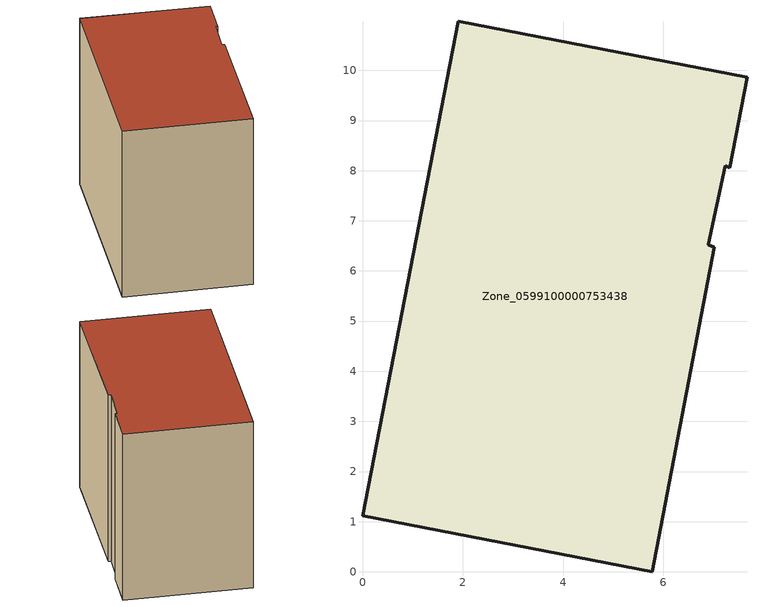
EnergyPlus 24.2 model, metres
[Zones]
Zone_0599100000753438
 floor ground (C_G): 0,1.12 1.91,10.98 7.67,9.86 7.32,8.06 7.23,8.1 6.9,6.52 7.02,6.47 5.78,0 z0
 wall outside (C_F): 7.02,6.47 6.9,6.52 7.23,8.1 7.32,8.06 7.67,9.86 1.91,10.98 0,1.12 5.78,0 7.02,6.47 z0:8.5
 roof outside (C_R): 6.9,6.52 7.23,8.1 7.32,8.06 7.67,9.86 1.91,10.98 0,1.12 5.78,0 7.02,6.47 z8.5
[BUILDING]
Pand.0599100000753438: North Axis=0; Terrain=City; Loads Convergence Tolerance Value=0.04; Temperature Convergence Tolerance Value=0.4; Solar Distribution=FullExterior; Maximum Number of Warmup Days=25; Minimum Number of Warmup Days=1
[Site:Location]
Rotterdam.The.Hague.AP_ZH_NLD Design_Conditions: Latitude=51.96; Longitude=4.45; Time Zone=1; Elevation=-4.5
[SITE:GROUNDTEMPERATURE:BUILDINGSURFACE]
18, 18, 18, 18, 18, 18, 18, 18, 18, 18, 18, 18
[MATERIAL] Thermal Absorptance=0.9; Solar Absorptance=0.7; Visible Absorptance=0.7
Name | Roughness | Thickness | Conductivity | Density | Specific Heat
G.TC.2006-2014 | MediumSmooth | 0.15 | 0.06 | 540 | 1210
F.TC.2006-2014 | Rough | 0.3 | 0.12 | 1920 | 840
R.TC.2006-2014 | MediumRough | 0.2 | 0.08 | 1500 | 1000
[CONSTRUCTION]
C_G: G.TC.2006-2014
C_F: F.TC.2006-2014
C_R: R.TC.2006-2014
[ZONE]
Zone_0599100000753438: Type=1; Multiplier=1; Ceiling Height=Autocalculate; Volume=Autocalculate; Floor Area=autocalculate; Part of Total Floor Area=Yes
[ZONEINFILTRATION:DESIGNFLOWRATE]
Infil_Zone_0599100000753438: Zone or ZoneList or Space or SpaceList=Zone_0599100000753438; Schedule=AlwaysOn; Design Flow Rate Calculation Method=Flow/Area; Flow Rate per Floor Area=0.0015; Constant Term Coefficient=1; Temperature Term Coefficient=0; Velocity Term Coefficient=0; Velocity Squared Term Coefficient=0
[HVACTEMPLATE:ZONE:IDEALLOADSAIRSYSTEM]
Zone_0599100000753438: Maximum Heating Supply Air Temperature=50; Minimum Cooling Supply Air Temperature=13; Maximum Heating Supply Air Humidity Ratio=0.0156; Minimum Cooling Supply Air Humidity Ratio=0.0077; Heating Limit=NoLimit; Cooling Limit=NoLimit; Dehumidification Control Type=ConstantSensibleHeatRatio; Cooling Sensible Heat Ratio=0.7; Dehumidification Setpoint=60; Humidification Control Type=None; Humidification Setpoint=30; Outdoor Air Method=None; Outdoor Air Flow Rate per Person=0.00944; Outdoor Air Flow Rate per Zone Floor Area=0; Outdoor Air Flow Rate per Zone=0; Demand Controlled Ventilation Type=None; Outdoor Air Economizer Type=NoEconomizer; Heat Recovery Type=None; Sensible Heat Recovery Effectiveness=0.7; Latent Heat Recovery Effectiveness=0.65
[ZONECONTROL:THERMOSTAT]
ThermostatControl_Zone_0599100000753438: Zone or ZoneList=Zone_0599100000753438; Control Type Schedule=DualSetpointControlType; Control 1=Thermostat_Zone_0599100000753438; Temperature Difference Between Cutout And Setpoint=0
[THERMOSTATSETPOINT:DUALSETPOINT]
Thermostat_Zone_0599100000753438: Heating Setpoint Temperature Schedule=HeatingSetpoint_Zone_0599100000753438; Cooling Setpoint Temperature Schedule=CoolingSetpoint_Zone_0599100000753438
[SCHEDULE:COMPACT]
HeatingSetpoint_Zone_0599100000753438: Through: 12/31, For: AllDays, Until: 24:00, 21
CoolingSetpoint_Zone_0599100000753438: Through: 12/31, For: AllDays, Until: 24:00, 24
DualSetpointControlType: Through: 12/31, For: AllDays, Until: 24:00, 4
AlwaysOn: Through: 12/31, For: AllDays, Until: 24:00, 1
